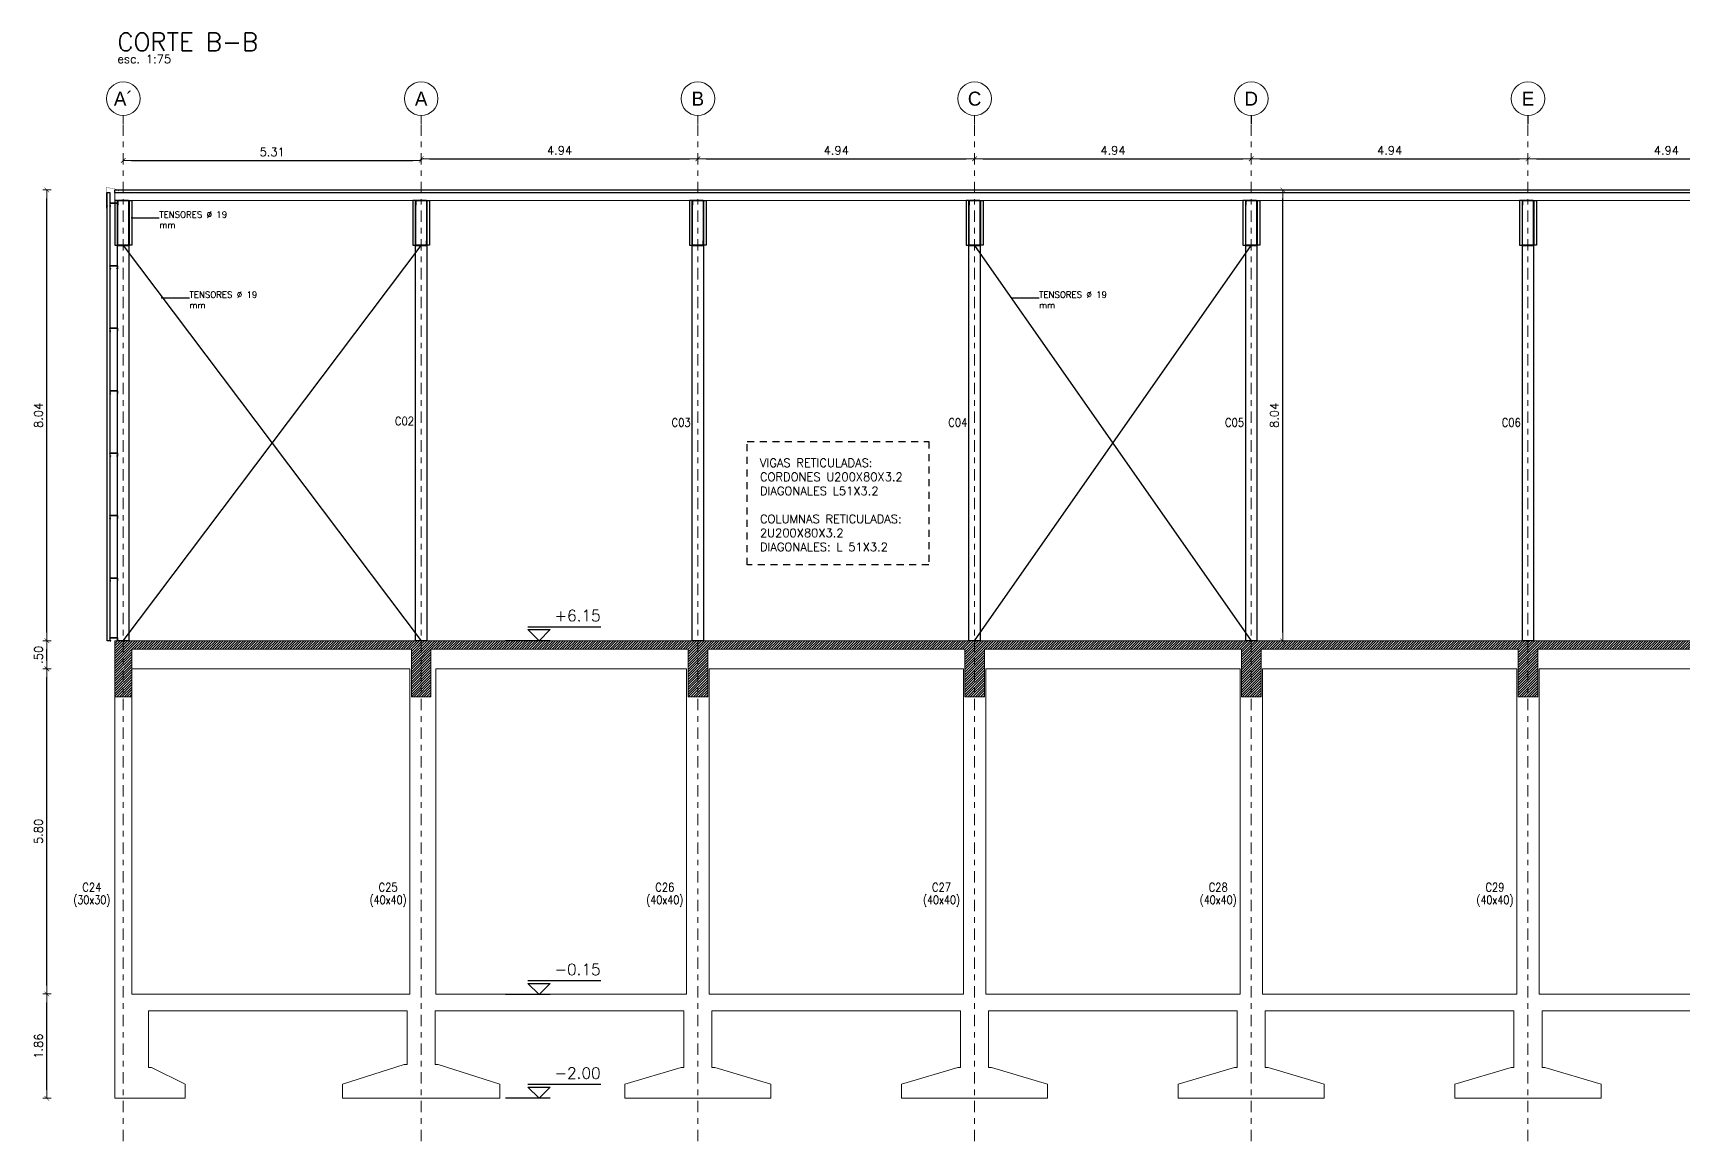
# Model space of a CAD drawing. Header units: metres. Extents: x 177 to 477, y -228 to -48.
# Drawn here: x 339.54 to 368.96, y -123.35 to -103.58 of the extents above; entities that cross this region are included whole.
import ezdxf
from ezdxf import colors
from ezdxf.entities.mleader import LeaderData, LeaderLine
from ezdxf.enums import TextEntityAlignment as Align
from ezdxf.math import Vec2, Vec3

# ---------------------------------------------------------------- set-up
doc = ezdxf.new("R2010")
doc.units = ezdxf.units.M
doc.linetypes.add('CYPE_RAYAPUNTO', pattern=[0.4125, 0.2025, -0.105, 0, -0.105])
doc.linetypes.add('HIDDEN', pattern=[0.375, 0.25, -0.125])
for name, color, linetype in [('CHAPA', 6, 'Continuous'), ('ES-Perfil 01', 3, 'Continuous'), ('EST-VISTA 2', 3, 'Continuous'), ('EST-VISTA 3', 1, 'Continuous'), ('LEYENDAS', 160, 'Continuous')]:
    doc.layers.add(name, color=color, linetype=linetype)
for name, color, linetype, lineweight in [('CORREAS', 6, 'Continuous', 9), ('COTAS', 160, 'Continuous', 0), ('EST_EJES', 160, 'Continuous', 0), ('H-EST', 251, 'Continuous', 0), ('OT_SECCION_EDIFICIO', 5, 'Continuous', 9), ('PERFILES', 3, 'Continuous', 0)]:
    doc.layers.add(name, color=color, linetype=linetype, lineweight=lineweight)
doc.styles.get("Standard").update_dxf_attribs({"font": 'romans.shx'})
doc.styles.add('TX-100', font='romans.shx', dxfattribs={"height": 0.16})
doc.styles.add('TX-LOCAL50', font='GOTHIC.TTF', dxfattribs={"height": 0.125})
doc.dimstyles.new('COTA_1-75', dxfattribs={"dimscale": 0.75, "dimtxt": 0.2, "dimasz": 0.2, "dimexe": 0, "dimexo": 0.7, "dimgap": 0.1, "dimtad": 1, "dimzin": 4, "dimdsep": 46, "dimtxsty": 'Standard', "dimblk1": 'COTA_N', "dimblk2": 'COTA_N', "dimsah": 1, "dimcen": 2, "dimse1": 1, "dimse2": 1, "dimclrd": 256, "dimclre": 256, "dimclrt": 256, "dimadec": 0, "dimazin": 0, "dimtfac": 1, "dimtix": 1, "dimtmove": 2, "dimatfit": 3, "dimldrblk": 'COTA_N', "dimfxl": 0, "dimtolj": 1, "dimtzin": 0, "dimarcsym": 0})

# ---------------------------------------------------------------- blocks, each defined once
blk = doc.blocks.new('206.4x70x3.2')
at = {"layer": 'ES-Perfil 01'}
for p, q in [((0, -0.0968), (0, 0.0904)), ((0.0032, -0.0968), (0.0032, 0.0904)), ((0.0064, 0.0968), (0.08, 0.0968)), ((0.0064, 0.0936), (0.08, 0.0936)), ((0.08, 0.0968), (0.08, 0.0936)), ((0.0064, -0.1), (0.08, -0.1)), ((0.0064, -0.1032), (0.08, -0.1032)), ((0.08, -0.1), (0.08, -0.1032))]:
    blk.add_line(p, q, dxfattribs=at)
for centre, radius, start, end in [((0.0064, 0.0904), 0.0064, 90, 180), ((0.0064, 0.0904), 0.0032, 90, 180), ((0.0064, -0.0968), 0.0064, 180, 270), ((0.0064, -0.0968), 0.0032, 180, 270)]:
    blk.add_arc(centre, radius, start, end, dxfattribs=at)
blk = doc.blocks.new('VVIGA')
at = {"layer": 'EST-VISTA 2', "color": 2}
for points in [[(-0.1032, 0.7968), (-0.1032, 0.0032), (-0.1, 0.0032), (-0.1, 0.7968)], [(0.1032, 0.7968), (0.1032, 0.0032), (0.1, 0.0032), (0.1, 0.7968)]]:
    blk.add_lwpolyline(points, close=True, dxfattribs=at)
at = {"layer": 'EST-VISTA 3'}
for points in [[(-0.1, 0.0032), (-0.1, 0.7968), (-0.1508, 0.7968), (-0.1508, 0.0032)], [(0.1, 0.0032), (0.1, 0.7968), (0.1508, 0.7968), (0.1508, 0.0032)]]:
    blk.add_lwpolyline(points, close=True, dxfattribs=at)
at = {"layer": 'PERFILES', "xscale": -1, "rotation": 90}
blk.add_blockref('206.4x70x3.2', (-0.0032, 0.7968), dxfattribs=at)
at = {"layer": 'PERFILES', "rotation": 90.00000000000001}
blk.add_blockref('206.4x70x3.2', (-0.0032, -0.0032), dxfattribs=at)
blk = doc.blocks.new('SIMB EJE EST VER 50')
at = {"const_width": 0.01}
blk.add_lwpolyline([(0, 0.075), (0, 0)], dxfattribs=at)
blk.add_circle((0, 0.225), 0.15)
at = {"style": 'TX-LOCAL50', "width": 0.98}
blk.add_attdef('EJE', text='', height=0.125, dxfattribs=at).set_placement((0, 0.1625), align=Align.CENTER)
blk = doc.blocks.new('160x60x20x2.5')
at = {"layer": 'ES-Perfil 01'}
for p, q in [((0, -0.075), (0, 0.075)), ((0, 0.056), (0, -0.075)), ((0.0025, -0.075), (0.0025, 0.075)), ((0.005, 0.08), (0.055, 0.08)), ((0.005, 0.0775), (0.055, 0.0775)), ((0.0575, 0.075), (0.0575, 0.06)), ((0.06, 0.06), (0.0575, 0.06)), ((0.06, 0.06), (0.06, 0.075)), ((0.06, 0.075), (0.06, 0.06)), ((0.005, -0.0775), (0.055, -0.0775)), ((0.005, -0.0775), (0.055, -0.0775)), ((0.046, -0.08), (0.005, -0.08)), ((0.005, -0.08), (0.055, -0.08)), ((0.0575, -0.075), (0.0575, -0.06)), ((0.0575, -0.075), (0.0575, -0.06)), ((0.0575, -0.075), (0.0575, -0.06)), ((0.06, -0.06), (0.0575, -0.06)), ((0.06, -0.075), (0.06, -0.06))]:
    blk.add_line(p, q, dxfattribs=at)
for centre, radius, start, end in [((0.005, 0.075), 0.005, 90, 180), ((0.005, 0.075), 0.0025, 90, 180), ((0.055, 0.075), 0.005, 0, 90), ((0.055, 0.075), 0.0025, 0, 90), ((0.005, -0.075), 0.005, 180, 270), ((0.005, -0.075), 0.0025, 180, 270), ((0.055, -0.075), 0.0025, 270, 0), ((0.055, -0.075), 0.005, 270, 0)]:
    blk.add_arc(centre, radius, start, end, dxfattribs=at)
blk = doc.blocks.new('*U596')
at = {"layer": 'CHAPA'}
blk.add_lwpolyline([(0, 7.997), (0.05, 7.997), (0.05, 0), (0, 0)], close=True, dxfattribs=at)
blk = doc.blocks.new('*U610')
at = {"layer": 'CHAPA'}
blk.add_lwpolyline([(0, 57.109), (0.05, 57.109), (0.05, 0), (0, 0)], close=True, dxfattribs=at)
blk = doc.blocks.new('COTA_N')
for p, q in [((-1, 0), (0, 0)), ((0, 0.5), (0, -0.5))]:
    blk.add_line(p, q)
at = {"const_width": 0.065}
blk.add_lwpolyline([(0.14, 0.14), (0.28, 0.28), (0, 0), (-0.14, -0.14), (-0.28, -0.28)], dxfattribs=at)
blk = doc.blocks.new('*D611')
at = {"layer": 'COTAS', "lineweight": -2, "transparency": 16777216}
blk.add_line((341.305, -105.852), (346.318, -105.852), dxfattribs=at)
at = {"layer": 'Defpoints', "color": 0, "transparency": 16777216}
for p in [(341.155, -105.852), (346.468, -105.852), (346.468, -105.852)]:
    blk.add_point(p, dxfattribs=at)
at = {"layer": 'COTAS', "lineweight": -2, "transparency": 16777216, "xscale": 0.15, "yscale": 0.15, "zscale": 0.15, "rotation": 180}
blk.add_blockref('COTA_N', (341.155, -105.852), dxfattribs=at)
at = {"layer": 'COTAS', "lineweight": -2, "transparency": 16777216, "xscale": 0.15, "yscale": 0.15, "zscale": 0.15}
blk.add_blockref('COTA_N', (346.468, -105.852), dxfattribs=at)
at = {"layer": 'COTAS', "transparency": 16777216, "insert": (343.812, -105.702), "char_height": 0.15, "attachment_point": 5}
blk.add_mtext('\\A1;5.31', dxfattribs=at)
blk = doc.blocks.new('*D612')
at = {"layer": 'COTAS', "lineweight": -2, "transparency": 16777216}
blk.add_line((346.618, -105.823), (351.253, -105.823), dxfattribs=at)
at = {"layer": 'Defpoints', "color": 0, "transparency": 16777216}
for p in [(346.468, -105.823), (351.403, -105.823), (351.403, -105.823)]:
    blk.add_point(p, dxfattribs=at)
at = {"layer": 'COTAS', "lineweight": -2, "transparency": 16777216, "xscale": 0.15, "yscale": 0.15, "zscale": 0.15, "rotation": 180}
blk.add_blockref('COTA_N', (346.468, -105.823), dxfattribs=at)
at = {"layer": 'COTAS', "lineweight": -2, "transparency": 16777216, "xscale": 0.15, "yscale": 0.15, "zscale": 0.15}
blk.add_blockref('COTA_N', (351.403, -105.823), dxfattribs=at)
at = {"layer": 'COTAS', "transparency": 16777216, "insert": (348.936, -105.673), "char_height": 0.15, "attachment_point": 5}
blk.add_mtext('\\A1;4.94', dxfattribs=at)
blk = doc.blocks.new('*D613')
at = {"layer": 'COTAS', "lineweight": -2, "transparency": 16777216}
blk.add_line((351.553, -105.823), (356.188, -105.823), dxfattribs=at)
at = {"layer": 'Defpoints', "color": 0, "transparency": 16777216}
for p in [(351.403, -105.823), (356.338, -105.823), (356.338, -105.823)]:
    blk.add_point(p, dxfattribs=at)
at = {"layer": 'COTAS', "lineweight": -2, "transparency": 16777216, "xscale": 0.15, "yscale": 0.15, "zscale": 0.15, "rotation": 180}
blk.add_blockref('COTA_N', (351.403, -105.823), dxfattribs=at)
at = {"layer": 'COTAS', "lineweight": -2, "transparency": 16777216, "xscale": 0.15, "yscale": 0.15, "zscale": 0.15}
blk.add_blockref('COTA_N', (356.338, -105.823), dxfattribs=at)
at = {"layer": 'COTAS', "transparency": 16777216, "insert": (353.871, -105.673), "char_height": 0.15, "attachment_point": 5}
blk.add_mtext('\\A1;4.94', dxfattribs=at)
blk = doc.blocks.new('*D614')
at = {"layer": 'COTAS', "lineweight": -2, "transparency": 16777216}
blk.add_line((356.488, -105.823), (361.123, -105.823), dxfattribs=at)
at = {"layer": 'Defpoints', "color": 0, "transparency": 16777216}
for p in [(356.338, -105.823), (361.273, -105.823), (361.273, -105.823)]:
    blk.add_point(p, dxfattribs=at)
at = {"layer": 'COTAS', "lineweight": -2, "transparency": 16777216, "xscale": 0.15, "yscale": 0.15, "zscale": 0.15, "rotation": 180}
blk.add_blockref('COTA_N', (356.338, -105.823), dxfattribs=at)
at = {"layer": 'COTAS', "lineweight": -2, "transparency": 16777216, "xscale": 0.15, "yscale": 0.15, "zscale": 0.15}
blk.add_blockref('COTA_N', (361.273, -105.823), dxfattribs=at)
at = {"layer": 'COTAS', "transparency": 16777216, "insert": (358.806, -105.673), "char_height": 0.15, "attachment_point": 5}
blk.add_mtext('\\A1;4.94', dxfattribs=at)
blk = doc.blocks.new('*D615')
at = {"layer": 'COTAS', "lineweight": -2, "transparency": 16777216}
blk.add_line((361.423, -105.823), (366.058, -105.823), dxfattribs=at)
at = {"layer": 'Defpoints', "color": 0, "transparency": 16777216}
for p in [(361.273, -105.823), (366.208, -105.823), (366.208, -105.823)]:
    blk.add_point(p, dxfattribs=at)
at = {"layer": 'COTAS', "lineweight": -2, "transparency": 16777216, "xscale": 0.15, "yscale": 0.15, "zscale": 0.15, "rotation": 180}
blk.add_blockref('COTA_N', (361.273, -105.823), dxfattribs=at)
at = {"layer": 'COTAS', "lineweight": -2, "transparency": 16777216, "xscale": 0.15, "yscale": 0.15, "zscale": 0.15}
blk.add_blockref('COTA_N', (366.208, -105.823), dxfattribs=at)
at = {"layer": 'COTAS', "transparency": 16777216, "insert": (363.741, -105.673), "char_height": 0.15, "attachment_point": 5}
blk.add_mtext('\\A1;4.94', dxfattribs=at)
blk = doc.blocks.new('*D616')
at = {"layer": 'COTAS', "lineweight": -2, "transparency": 16777216}
blk.add_line((366.358, -105.823), (370.993, -105.823), dxfattribs=at)
at = {"layer": 'Defpoints', "color": 0, "transparency": 16777216}
for p in [(366.208, -105.823), (371.143, -105.823), (371.143, -105.823)]:
    blk.add_point(p, dxfattribs=at)
at = {"layer": 'COTAS', "lineweight": -2, "transparency": 16777216, "xscale": 0.15, "yscale": 0.15, "zscale": 0.15, "rotation": 180}
blk.add_blockref('COTA_N', (366.208, -105.823), dxfattribs=at)
at = {"layer": 'COTAS', "lineweight": -2, "transparency": 16777216, "xscale": 0.15, "yscale": 0.15, "zscale": 0.15}
blk.add_blockref('COTA_N', (371.143, -105.823), dxfattribs=at)
at = {"layer": 'COTAS', "transparency": 16777216, "insert": (368.676, -105.673), "char_height": 0.15, "attachment_point": 5}
blk.add_mtext('\\A1;4.94', dxfattribs=at)
blk = doc.blocks.new('_Dot')
at = {"color": 0, "linetype": 'ByBlock', "lineweight": -2}
blk.add_line((-0.5, 0), (-1, 0), dxfattribs=at)
at = {"color": 0, "linetype": 'ByBlock', "const_width": 0.5}
blk.add_lwpolyline([(-0.25, 0, 1), (0.25, 0, 1)], format="xyb", close=True, dxfattribs=at)
blk = doc.blocks.new('LOSASS')
at = {"layer": 'H-EST'}
h = blk.add_hatch(dxfattribs=at)
h.set_pattern_fill('ANSI31', color=256, scale=0.01)
h.set_pattern_definition([(45, (-358.515124, 215.055815), (-0.0224506403, 0.0224506403), [])])
h.paths.add_polyline_path([(-0.25, 2.545), (0, 2.545), (0, 3.396), (8.549, 3.396), (8.549, 2.547), (8.849, 2.547), (8.849, 3.547), (-48.259, 3.547), (-48.259, 2.547), (-47.959, 2.547), (-47.959, 3.396), (-42.971, 3.396), (-42.971, 2.547), (-42.621, 2.547), (-42.621, 3.396), (-38.036, 3.396), (-38.036, 2.547), (-37.686, 2.547), (-37.686, 3.396), (-33.101, 3.396), (-33.101, 2.547), (-32.751, 2.547), (-32.751, 3.396), (-28.166, 3.396), (-28.166, 2.547), (-27.816, 2.547), (-27.816, 3.396), (-23.231, 3.396), (-23.231, 2.547), (-22.881, 2.547), (-22.881, 3.396), (-18.296, 3.396), (-18.296, 2.547), (-17.946, 2.547), (-17.946, 3.396), (-13.361, 3.396), (-13.361, 2.547), (-13.011, 2.547), (-13.011, 3.396), (-8.401, 3.396), (-8.401, 2.547), (-8.101, 2.547), (-8.101, 3.396), (-0.25, 3.396)])
edge = h.paths.add_edge_path()
edge.add_line((-8.401, 0.5), (-8.401, -0.5))
edge.add_line((-8.401, -0.5), (-8.101, -0.5))
edge.add_line((-8.101, -0.5), (-8.101, 0.39))
edge.add_line((-8.101, 0.39), (-6.735, 0.39))
edge.add_line((-6.735, 0.39), (-6.735, 0.098))
edge.add_line((-6.735, 0.098), (-6.535, 0.098))
edge.add_line((-6.535, 0.098), (-6.535, 0.39))
edge.add_line((-6.535, 0.39), (-3.65, 0.39))
edge.add_line((-3.65, 0.39), (-3.65, 0.098))
edge.add_line((-3.65, 0.098), (-3.45, 0.098))
edge.add_line((-3.45, 0.098), (-3.45, 0.39))
edge.add_line((-3.45, 0.39), (-1.245, 0.39))
edge.add_line((-1.245, 0.39), (-1.245, 0.1))
edge.add_line((-1.245, 0.1), (-1.095, 0.1))
edge.add_line((-1.095, 0.1), (-1.095, 0.39))
edge.add_line((-1.095, 0.39), (-0.25, 0.39))
edge.add_line((-0.25, 0.39), (-0.25, -0.5))
edge.add_line((-0.25, -0.5), (0, -0.5))
edge.add_line((0, -0.5), (0, 0.5))
edge.add_line((0, 0.5), (-8.401, 0.5))
at = {"layer": 'OT_SECCION_EDIFICIO'}
blk.add_lwpolyline([(8.849, 3.547), (-48.259, 3.547), (-48.259, 2.547), (-47.959, 2.547), (-47.959, 3.396), (-42.971, 3.396), (-42.971, 2.547), (-42.621, 2.547), (-42.621, 3.396), (-38.036, 3.396), (-38.036, 2.547), (-37.686, 2.547), (-37.686, 3.396), (-33.101, 3.396), (-33.101, 2.547), (-32.751, 2.547), (-32.751, 3.396), (-28.166, 3.396), (-28.166, 2.547), (-27.816, 2.547), (-27.816, 3.396), (-23.231, 3.396), (-23.231, 2.547), (-22.881, 2.547), (-22.881, 3.396), (-18.296, 3.396)], dxfattribs=at)
blk = doc.blocks.new('COTA NIVEL CORTE 100')
blk.add_line((0.4, 0.25), (1.7, 0.25))
for points in [[(0.8, 0), (0, 0)], [(0.4, 0.2), (0.8, 0.2), (0.6, 0), (0.4, 0.2)]]:
    blk.add_lwpolyline(points)
at = {"style": 'TX-100', "width": 0.98}
blk.add_attdef('COTA', text='', height=0.2, dxfattribs=at).set_placement((1.7, 0.35), align=Align.RIGHT)
blk = doc.blocks.new('*D624')
at = {"layer": 'COTAS', "lineweight": -2, "transparency": 16777216}
blk.add_line((339.793, -122.437), (339.793, -120.876), dxfattribs=at)
at = {"layer": 'Defpoints', "color": 0, "transparency": 16777216}
for p in [(339.793, -120.726), (341.306, -120.726), (341.005, -122.587)]:
    blk.add_point(p, dxfattribs=at)
at = {"layer": 'COTAS', "lineweight": -2, "transparency": 16777216, "xscale": 0.15, "yscale": 0.15, "zscale": 0.15}
for p, rotation in [((339.793, -120.726), 90), ((339.793, -122.587), 270)]:
    blk.add_blockref('COTA_N', p, dxfattribs=dict(at, rotation=rotation))
at = {"layer": 'COTAS', "transparency": 16777216, "insert": (339.643, -121.657), "char_height": 0.15, "attachment_point": 5, "rotation": 90}
blk.add_mtext('\\A1;1.86', dxfattribs=at)
blk = doc.blocks.new('*D625')
at = {"layer": 'COTAS', "lineweight": -2, "transparency": 16777216}
blk.add_line((339.793, -120.576), (339.793, -115.075), dxfattribs=at)
at = {"layer": 'Defpoints', "color": 0, "transparency": 16777216}
for p in [(339.793, -114.925), (341.306, -114.925), (341.306, -120.726)]:
    blk.add_point(p, dxfattribs=at)
at = {"layer": 'COTAS', "lineweight": -2, "transparency": 16777216, "xscale": 0.15, "yscale": 0.15, "zscale": 0.15}
for p, rotation in [((339.793, -114.925), 90), ((339.793, -120.726), 270)]:
    blk.add_blockref('COTA_N', p, dxfattribs=dict(at, rotation=rotation))
at = {"layer": 'COTAS', "transparency": 16777216, "insert": (339.643, -117.826), "char_height": 0.15, "attachment_point": 5, "rotation": 90}
blk.add_mtext('\\A1;5.80', dxfattribs=at)
blk = doc.blocks.new('*D626')
at = {"layer": 'COTAS', "lineweight": -2, "transparency": 16777216}
blk.add_line((339.793, -114.775), (339.793, -114.574), dxfattribs=at)
at = {"layer": 'Defpoints', "color": 0, "transparency": 16777216}
for p in [(339.793, -114.424), (341.306, -114.424), (341.306, -114.925)]:
    blk.add_point(p, dxfattribs=at)
at = {"layer": 'COTAS', "lineweight": -2, "transparency": 16777216, "xscale": 0.15, "yscale": 0.15, "zscale": 0.15}
for p, rotation in [((339.793, -114.424), 90), ((339.793, -114.925), 270)]:
    blk.add_blockref('COTA_N', p, dxfattribs=dict(at, rotation=rotation))
at = {"layer": 'COTAS', "transparency": 16777216, "insert": (339.643, -114.675), "char_height": 0.15, "attachment_point": 5, "rotation": 90}
blk.add_mtext('\\A1;.50', dxfattribs=at)
blk = doc.blocks.new('*D627')
at = {"layer": 'COTAS', "lineweight": -2, "transparency": 16777216}
blk.add_line((361.834, -114.274), (361.834, -106.53), dxfattribs=at)
at = {"layer": 'Defpoints', "color": 0, "transparency": 16777216}
for p in [(361.834, -106.38), (363.346, -106.38), (341.306, -114.424)]:
    blk.add_point(p, dxfattribs=at)
at = {"layer": 'COTAS', "lineweight": -2, "transparency": 16777216, "xscale": 0.15, "yscale": 0.15, "zscale": 0.15}
for p, rotation in [((361.834, -106.38), 90), ((361.834, -114.424), 270)]:
    blk.add_blockref('COTA_N', p, dxfattribs=dict(at, rotation=rotation))
at = {"layer": 'COTAS', "transparency": 16777216, "insert": (361.684, -110.402), "char_height": 0.15, "attachment_point": 5, "rotation": 90}
blk.add_mtext('\\A1;8.04', dxfattribs=at)
blk = doc.blocks.new('*D628')
at = {"layer": 'COTAS', "lineweight": -2, "transparency": 16777216}
blk.add_line((339.793, -114.274), (339.793, -106.53), dxfattribs=at)
at = {"layer": 'Defpoints', "color": 0, "transparency": 16777216}
for p in [(339.793, -106.38), (341.255, -106.38), (341.255, -114.424)]:
    blk.add_point(p, dxfattribs=at)
at = {"layer": 'COTAS', "lineweight": -2, "transparency": 16777216, "xscale": 0.15, "yscale": 0.15, "zscale": 0.15}
for p, rotation in [((339.793, -106.38), 90), ((339.793, -114.424), 270)]:
    blk.add_blockref('COTA_N', p, dxfattribs=dict(at, rotation=rotation))
at = {"layer": 'COTAS', "transparency": 16777216, "insert": (339.643, -110.402), "char_height": 0.15, "attachment_point": 5, "rotation": 90}
blk.add_mtext('\\A1;8.04', dxfattribs=at)

msp = doc.modelspace()

# ---------------------------------------------------------------- linework, layer by layer
at = {"layer": 'CHAPA', "const_width": 0.005}
msp.add_lwpolyline([(340.8876656, -106.6552375), (340.8519606, -106.7017781), (340.8519606, -106.3335549), (341.0301206, -106.3665043), (341.0810672, -106.4064413)], dxfattribs=at)
at = {"layer": 'CORREAS'}
msp.add_lwpolyline([(398.1138821, -106.4302688), (398.1138821, -106.5702688), (341.0044947, -106.5702688), (341.0044947, -106.4302688)], close=True, dxfattribs=at)
at = {"layer": 'EST-VISTA 3', "color": 2}
for p, q in [((341.1552947, -107.3702688), (346.4682446, -114.4243148)), ((341.1552947, -114.4243148), (346.4682446, -107.3702688)), ((356.3382446, -107.3702688), (361.2732446, -114.4243148)), ((356.3382446, -114.4243148), (361.2732446, -107.3702688))]:
    msp.add_line(p, q, dxfattribs=at)
at = {"layer": 'EST-VISTA 3'}
for points in [[(341.0552947, -107.3702688), (341.2552947, -107.3702688), (341.2552947, -114.4243148), (341.0552947, -114.4243148)], [(346.3682446, -107.3702688), (346.5682446, -107.3702688), (346.5682446, -114.4243148), (346.3682446, -114.4243148)], [(351.3032446, -107.3702688), (351.5032446, -107.3702688), (351.5032446, -114.4243148), (351.3032446, -114.4243148)], [(356.2382446, -107.3702688), (356.4382446, -107.3702688), (356.4382446, -114.4243148), (356.2382446, -114.4243148)], [(361.1732446, -107.3702688), (361.3732446, -107.3702688), (361.3732446, -114.4243148), (361.1732446, -114.4243148)], [(366.1082446, -107.3702688), (366.3082446, -107.3702688), (366.3082446, -114.4243148), (366.1082446, -114.4243148)]]:
    msp.add_lwpolyline(points, close=True, dxfattribs=at)
at = {"layer": 'EST_EJES', "linetype": 'CYPE_RAYAPUNTO'}
for p, q in [((341.1552947, -123.3495428), (341.1552947, -105.2006055)), ((346.4682446, -123.3495428), (346.4682446, -105.2006055)), ((351.4032446, -123.3495428), (351.4032446, -105.2006055)), ((356.3382446, -123.3495428), (356.3382446, -105.2006055)), ((361.2732446, -123.3495428), (361.2732446, -105.2006055)), ((366.2082446, -123.3495428), (366.2082446, -105.2006055))]:
    msp.add_line(p, q, dxfattribs=at)
at = {"layer": 'LEYENDAS', "linetype": 'HIDDEN', "ltscale": 0.5}
msp.add_lwpolyline([(352.2815575, -110.8663387), (355.52354, -110.8663387), (355.52354, -113.0678871), (352.2815575, -113.0678871)], close=True, dxfattribs=at)
at = {"layer": 'OT_SECCION_EDIFICIO'}
msp.add_line((341.0050627, -120.7261385), (341.0050627, -120.7261385), dxfattribs=at)
at = {"layer": 'OT_SECCION_EDIFICIO', "color": 1}
for points in [[(370.892858, -121.0266024), (366.4586312, -121.0266024), (366.4586312, -122.0365915), (366.5087085, -122.0365915), (367.5102549, -122.3370554), (367.5102549, -122.587442), (364.9062343, -122.587442), (364.9062343, -122.3370554), (365.9077806, -122.0365915), (365.957858, -122.0365915), (365.957858, -121.0266024), (361.5236312, -121.0266024), (361.5236312, -122.0365915), (361.5737085, -122.0365915), (362.5752549, -122.3370554), (362.5752549, -122.587442), (359.9712343, -122.587442), (359.9712343, -122.3370554), (360.9727806, -122.0365915), (361.022858, -122.0365915), (361.022858, -121.0266024), (356.5886312, -121.0266024), (356.5886312, -122.0365915), (356.6387085, -122.0365915), (357.6402549, -122.3370554), (357.6402549, -122.587442), (355.0362343, -122.587442), (355.0362343, -122.3370554), (356.0377806, -122.0365915), (356.087858, -122.0365915), (356.087858, -121.0266024), (351.6536312, -121.0266024), (351.6536312, -122.0365915), (351.7037085, -122.0365915), (352.7052549, -122.3370554), (352.7052549, -122.587442), (350.1012343, -122.587442), (350.1012343, -122.3370554), (351.1027806, -122.0365915), (351.152858, -122.0365915), (351.152858, -121.0266024), (346.7186312, -121.0266024), (346.7186312, -121.9865142), (346.7687085, -121.9865142), (347.8704095, -122.3370554), (347.8704095, -122.587442), (345.0660796, -122.587442), (345.0660796, -122.3370554), (346.1677806, -121.9865142), (346.217858, -121.9865142), (346.217858, -121.0266024), (341.6059906, -121.0266024), (341.6059906, -122.0365915), (341.6560679, -122.0365915), (342.2569957, -122.3370554), (342.2569957, -122.587442), (341.0050627, -122.587442), (341.0050627, -114.5752313)], [(361.022858, -120.7261385), (361.0729353, -120.7261385), (361.0729353, -114.925088), (356.5385538, -114.925088), (356.5385538, -120.7261385), (361.0729353, -120.7261385)], [(370.892858, -120.7261385), (370.9429353, -120.7261385), (366.4085538, -120.7261385), (366.4085538, -114.925088), (370.9429353, -114.925088), (370.9429353, -120.7261385)]]:
    msp.add_lwpolyline(points, dxfattribs=at)
for points in [[(346.2679353, -120.7261385), (341.3055266, -120.7261385), (341.3055266, -114.925088), (346.2679353, -114.925088)], [(351.2029353, -120.7261385), (346.7268972, -120.7261385), (346.7268972, -114.925088), (351.2029353, -114.925088)], [(356.1379353, -114.925088), (351.6035538, -114.925088), (351.6035538, -120.7261385), (356.1379353, -120.7261385)], [(366.0079353, -114.925088), (366.0079353, -120.7261385), (361.4735538, -120.7261385), (361.4735538, -114.925088)]]:
    msp.add_lwpolyline(points, close=True, dxfattribs=at)

# ---------------------------------------------------------------- block references
for name, p in [('VVIGA', (341.1552947, -107.3670688)), ('VVIGA', (346.4682446, -107.3670688)), ('VVIGA', (351.4032446, -107.3670688)), ('VVIGA', (356.3382446, -107.3670688)), ('VVIGA', (361.2732446, -107.3670688)), ('VVIGA', (366.2082446, -107.3670688)), ('LOSASS', (389.2642751, -117.9711127))]:
    msp.add_blockref(name, p)
at = {"layer": 'CHAPA'}
msp.add_blockref('*U596', (340.8652947, -114.4243148), dxfattribs=at)
at = {"layer": 'CHAPA', "rotation": 270}
msp.add_blockref('*U610', (341.0044947, -106.3802688), dxfattribs=at)
at = {"layer": 'ES-Perfil 01', "xscale": -0.875, "yscale": 0.875, "zscale": 0.875, "rotation": 90.00000000000816}
for p in [(340.9852947, -106.6180021), (340.9852947, -107.7323021), (340.9852947, -108.8466021), (340.9852947, -109.9609021), (340.9852947, -111.0752021), (340.9852947, -112.1895021), (340.9852947, -113.3038021), (340.9852947, -114.3700329)]:
    msp.add_blockref('160x60x20x2.5', p, dxfattribs=at)
at = {"layer": 'EST_EJES', "linetype": 'CYPE_RAYAPUNTO'}
ref = msp.add_blockref('SIMB EJE EST VER 50', (341.1552947, -105.2006055), dxfattribs=dict(at, xscale=2, yscale=2, zscale=2))
ref.add_attrib('EJE', 'A´', dxfattribs={"layer": '0', "height": 0.25, "style": 'TX-LOCAL50'}).set_placement((341.1552947, -104.8756055), align=Align.CENTER)
ref = msp.add_blockref('SIMB EJE EST VER 50', (346.4682446, -105.2006055), dxfattribs=dict(at, xscale=2, yscale=2, zscale=2))
ref.add_attrib('EJE', 'A', dxfattribs={"layer": '0', "height": 0.25, "style": 'TX-LOCAL50'}).set_placement((346.4682446, -104.8756055), align=Align.CENTER)
ref = msp.add_blockref('SIMB EJE EST VER 50', (351.4032446, -105.2006055), dxfattribs=dict(at, xscale=2, yscale=2, zscale=2))
ref.add_attrib('EJE', 'B', dxfattribs={"layer": '0', "height": 0.25, "style": 'TX-LOCAL50'}).set_placement((351.4032446, -104.8756055), align=Align.CENTER)
ref = msp.add_blockref('SIMB EJE EST VER 50', (356.3382446, -105.2006055), dxfattribs=dict(at, xscale=2, yscale=2, zscale=2))
ref.add_attrib('EJE', 'C', dxfattribs={"layer": '0', "height": 0.25, "style": 'TX-LOCAL50'}).set_placement((356.3382446, -104.8756055), align=Align.CENTER)
ref = msp.add_blockref('SIMB EJE EST VER 50', (361.2732446, -105.2006055), dxfattribs=dict(at, xscale=2, yscale=2, zscale=2))
ref.add_attrib('EJE', 'D', dxfattribs={"layer": '0', "height": 0.25, "style": 'TX-LOCAL50'}).set_placement((361.2732446, -104.8756055), align=Align.CENTER)
ref = msp.add_blockref('SIMB EJE EST VER 50', (366.2082446, -105.2006055), dxfattribs=dict(at, xscale=2, yscale=2, zscale=2))
ref.add_attrib('EJE', 'E', dxfattribs={"layer": '0', "height": 0.25, "style": 'TX-LOCAL50'}).set_placement((366.2082446, -104.8756055), align=Align.CENTER)
at = {"layer": 'LEYENDAS', "linetype": 'ByBlock', "ltscale": 0.5}
ref = msp.add_blockref('COTA NIVEL CORTE 100', (347.9698675, -114.4243148), dxfattribs=at)
ref.add_attrib('COTA', '+6.15', dxfattribs={"layer": '0', "height": 0.2, "style": 'TX-100'}).set_placement((349.6698675, -114.0743148), align=Align.RIGHT)
ref = msp.add_blockref('COTA NIVEL CORTE 100', (347.9698675, -120.7378833), dxfattribs=at)
ref.add_attrib('COTA', '-0.15', dxfattribs={"layer": '0', "height": 0.2, "style": 'TX-100'}).set_placement((349.6698675, -120.3878833), align=Align.RIGHT)
ref = msp.add_blockref('COTA NIVEL CORTE 100', (347.9698675, -122.587442), dxfattribs=at)
ref.add_attrib('COTA', '-2.00', dxfattribs={"layer": '0', "height": 0.2, "style": 'TX-100'}).set_placement((349.6698675, -122.237442), align=Align.RIGHT)

# ---------------------------------------------------------------- texts
for s, width, p in [('C02', 0.864, (346.1698514, -110.5043264)), ('C03', 0.864, (351.1048514, -110.5293264)), ('C04', 0.864, (356.0398514, -110.5293264)), ('C05', 0.864, (360.9748514, -110.5293264)), ('C06', 0.864, (365.9098514, -110.5293264)), ('C24', 0.864, (340.5950465, -118.8204654)), ('C25', 0.864, (345.8786316, -118.8204654)), ('C26', 0.864, (350.8136316, -118.8204654)), ('C27', 0.864, (355.7486316, -118.8204654)), ('C28', 0.864, (360.6836316, -118.8204654)), ('C29', 0.864, (365.6186316, -118.8204654)), ('(30x30)', 0.824404, (340.5950465, -119.0454654)), ('(40x40)', 0.824404, (345.8786316, -119.0454654)), ('(40x40)', 0.824404, (350.8136316, -119.0454654)), ('(40x40)', 0.824404, (355.7486316, -119.0454654)), ('(40x40)', 0.824404, (360.6836316, -119.0454654)), ('(40x40)', 0.824404, (365.6186316, -119.0454654))]:
    msp.add_text(s, height=0.15, dxfattribs=dict(at, width=width)).set_placement(p, align=Align.MIDDLE_CENTER)
at = {"layer": 'LEYENDAS', "linetype": 'ByBlock', "ltscale": 0.5, "attachment_point": 1}
for s, insert, char_height, width in [('CORTE B-B', (341.0509197, -103.5785073), 0.32, 3.297698454), ('esc. 1:75', (341.0509197, -103.9672461), 0.15, 1.912467655)]:
    msp.add_mtext(s, dxfattribs=dict(at, insert=insert, char_height=char_height, width=width))
at = {"layer": 'LEYENDAS', "linetype": 'ByBlock', "ltscale": 0.5, "insert": (352.5102619, -111.1738641), "char_height": 0.15, "attachment_point": 1}
msp.add_mtext_dynamic_manual_height_columns('VIGAS RETICULADAS:\\PCORDONES U200X80X3.2\\PDIAGONALES L51X3.2\\P\\PCOLUMNAS RETICULADAS: \\P2U200X80X3.2\\PDIAGONALES: L 51X3.2 ', width=16.171246791, gutter_width=12.5, heights=[0], dxfattribs=at)

# ---------------------------------------------------------------- dimensions: what is measured, and where the dimension line sits
at = {"layer": 'COTAS'}
for base, p1, p2, picture, middle in [((351.4032445644, -105.8232636575), (346.4682445644, -105.8232636575), (351.4032445644, -105.8232636575), '*D612', (348.9357445644, -105.6732636575)), ((356.3382445644, -105.8232636575), (351.4032445644, -105.8232636575), (356.3382445644, -105.8232636575), '*D613', (353.8707445644, -105.6732636575)), ((361.2732445644, -105.8232636575), (356.3382445644, -105.8232636575), (361.2732445644, -105.8232636575), '*D614', (358.8057445644, -105.6732636575)), ((366.2082445644, -105.8232636575), (361.2732445644, -105.8232636575), (366.2082445644, -105.8232636575), '*D615', (363.7407445644, -105.6732636575)), ((371.1432445644, -105.8232636575), (366.2082445644, -105.8232636575), (371.1432445644, -105.8232636575), '*D616', (368.6757445644, -105.6732636575)), ((346.4682446, -105.8515888), (341.1552947, -105.8515888), (346.4682446, -105.8515888), '*D611', (343.8117696, -105.7015888))]:
    dim = msp.add_linear_dim(base=base, p1=p1, p2=p2, dimstyle='COTA_1-75', dxfattribs=at)
    dim.commit()
    dim.dimension.update_dxf_attribs({"geometry": picture, "text_midpoint": middle})
for base, p1, p2, picture, middle in [((339.7934089, -106.3802688), (341.2552947, -114.4243148), (341.2552947, -106.3802688), '*D628', (339.6434089, -110.4022918)), ((361.8335603, -106.3802688), (341.3055266, -114.4243148), (363.3456781, -106.3802688), '*D627', (361.6835603, -110.4022918)), ((339.7934089, -114.4243148), (341.3055266, -114.925088), (341.3055266, -114.4243148), '*D626', (339.6434089, -114.6747014)), ((339.7934089, -114.925088), (341.3055266, -120.7261385), (341.3055266, -114.925088), '*D625', (339.6434089, -117.8256133)), ((339.7934089, -120.7261385), (341.0050627, -122.587442), (341.3055266, -120.7261385), '*D624', (339.6434089, -121.6567903))]:
    dim = msp.add_linear_dim(base=base, p1=p1, p2=p2, angle=90, dimstyle='COTA_1-75', dxfattribs=at)
    dim.commit()
    dim.dimension.update_dxf_attribs({"geometry": picture, "text_midpoint": middle})

# ---------------------------------------------------------------- leaders
at = {"layer": 'LEYENDAS'}
ml = msp.add_multileader_mtext('Standard', dxfattribs=at)
ml.set_content('TENSORES ∅ 19 mm', color=256)
ml.set_leader_properties()
ml.set_arrow_properties(name='DOT')
ml.build(insert=Vec2(0, 0))
ml.multileader.update_dxf_attribs({"text_left_attachment_type": 7, "text_right_attachment_type": 2, "dogleg_length": 0.03, "arrow_head_size": 0.03, "scale": 0.75})
ctx = ml.context
ctx.base_point, ctx.scale, ctx.char_height, ctx.arrow_head_size, ctx.landing_gap_size, ctx.plane_origin = Vec3(341.7976439, -106.8742882), 0.75, 0.1125, 0.03, 0, Vec3(347.5595184, -108.4280703)
ctx.left_attachment, ctx.right_attachment = 7, 2
notes = []
notes.append((ctx, [(0, (1, 1, 0), (341.460752, -106.8742882), (1, 0), 0.3368918, [(0, [(341.3054337, -106.8742882)], 0, [])])]))
ctx.mtext.insert, ctx.mtext.rotation, ctx.mtext.width, ctx.mtext.defined_height, ctx.mtext.flow_direction = Vec3(341.7976439, -106.7617882), 6.2831853072, 1.808439881, 0.8453341, 5
ml = msp.add_multileader_mtext('Standard', dxfattribs=at)
ml.set_content('TENSORES ∅ 19 mm', color=256)
ml.set_leader_properties()
ml.set_arrow_properties(name='DOT')
ml.build(insert=Vec2(0, 0))
ml.multileader.update_dxf_attribs({"text_left_attachment_type": 7, "text_right_attachment_type": 2, "dogleg_length": 0.03, "arrow_head_size": 0.03, "scale": 0.75})
ctx = ml.context
ctx.base_point, ctx.scale, ctx.char_height, ctx.arrow_head_size, ctx.landing_gap_size, ctx.plane_origin = Vec3(342.3359134, -108.3030703), 0.75, 0.1125, 0.03, 0, Vec3(348.0977879, -109.8568525)
ctx.left_attachment, ctx.right_attachment = 7, 2
notes.append((ctx, [(0, (1, 1, 0), (341.9990215, -108.3030703), (1, 0), 0.3368918, [(0, [(341.8437032, -108.3030703)], 0, [])])]))
ctx.mtext.insert, ctx.mtext.rotation, ctx.mtext.width, ctx.mtext.defined_height, ctx.mtext.flow_direction = Vec3(342.3359134, -108.1905703), 6.2831853072, 1.808439881, 0.8453341, 5
ml = msp.add_multileader_mtext('Standard', dxfattribs=at)
ml.set_content('TENSORES ∅ 19 mm', color=256)
ml.set_leader_properties()
ml.set_arrow_properties(name='DOT')
ml.build(insert=Vec2(0, 0))
ml.multileader.update_dxf_attribs({"text_left_attachment_type": 7, "text_right_attachment_type": 2, "dogleg_length": 0.03, "arrow_head_size": 0.03, "scale": 0.75})
ctx = ml.context
ctx.base_point, ctx.scale, ctx.char_height, ctx.arrow_head_size, ctx.landing_gap_size, ctx.plane_origin = Vec3(357.4889641, -108.3030703), 0.75, 0.1125, 0.03, 0, Vec3(363.2508386, -109.8568525)
ctx.left_attachment, ctx.right_attachment = 7, 2
notes.append((ctx, [(0, (1, 1, 0), (357.1520723, -108.3030703), (1, 0), 0.3368918, [(0, [(356.9967539, -108.3030703)], 0, [])])]))
ctx.mtext.insert, ctx.mtext.rotation, ctx.mtext.width, ctx.mtext.defined_height, ctx.mtext.flow_direction = Vec3(357.4889641, -108.1905703), 6.2831853072, 1.808439881, 0.8453341, 5
for ctx, leaders in notes:
    for number, flags, end, landing, length, lines in leaders:
        leader = LeaderData()
        leader.index, (leader.has_last_leader_line, leader.has_dogleg_vector, leader.attachment_direction) = number, flags
        leader.last_leader_point, leader.dogleg_vector, leader.dogleg_length = Vec3(end), Vec3(landing), length
        for number, points, colour, breaks in lines:
            line = LeaderLine()
            line.index, line.vertices, line.color, line.breaks = number, Vec3.list(points), colors.encode_raw_color(colour), breaks
            leader.lines.append(line)
        ctx.leaders.append(leader)

doc.saveas('drawing.dxf')
